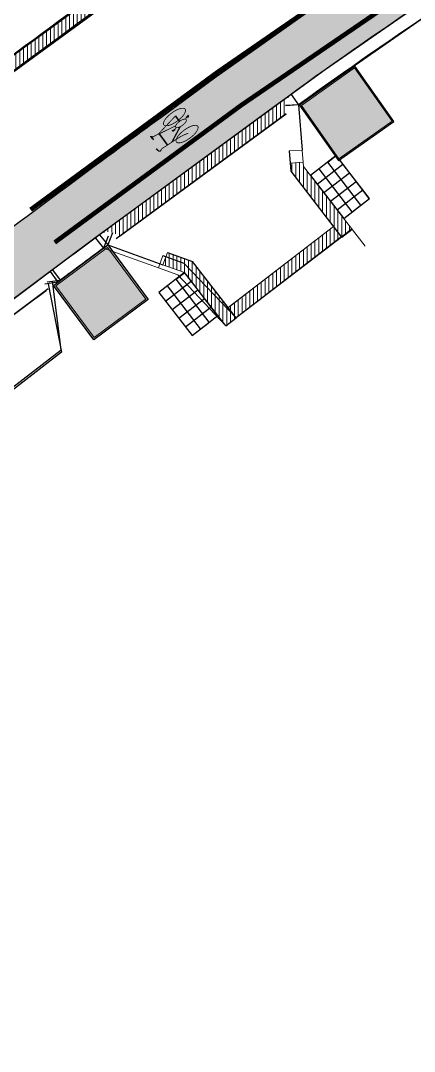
# Model space of a CAD drawing. Header units: metres. Extents: x 375221 to 375761, y 165693 to 166053.
# Drawn here: x 375528.88 to 375543.41, y 165868.66 to 165906.65 of the extents above; entities that cross this region are included whole.
import ezdxf

# ---------------------------------------------------------------- set-up
doc = ezdxf.new("R2010")
doc.units = ezdxf.units.M
for name, color, linetype in [('$03 Coloured surfacing', 41, 'Continuous'), ('$03 Proposed kerbs', 7, 'Continuous'), ('$03 Roadmarkings', 7, 'Continuous'), ('$03 Tactiles', 1, 'Continuous'), ('1Kerbing', 7, 'Continuous'), ('bd-Hatch', 252, 'Continuous'), ('RoadMarkings -Signs', 7, 'Continuous')]:
    doc.layers.add(name, color=color, linetype=linetype)
doc.layers.add('bd-street furniture', color=7, linetype='Continuous', lineweight=30)
pattern_1 = [(90, (375301.1604602542, 165714.7829196174), (-0.1414214073079948, 2.842171974186587e-17), [])]
pattern_2 = [(37.49999999999999, (375301.1603203211, 165714.7830930501), (-0.01600031876479097, 0.4894134148895959), [0, -0.3860801400707162, 0, -0.4318001566580378, 0, -0.4127501497466538]), (7.499999999999999, (375301.1603203211, 165714.7830930501), (0.4495234462260886, 0.7168253606341572), [0, -0.2082800755644653, 0, -0.3479801262479482, 0, -0.1333500483796882]), (327.5, (375300.8479002062, 165714.7830930501), (0.7909926572153178, 0.001437185199959685), [0, -0.1270000460758935, 0, -0.4572001658732165, 0, -0.5969002165566993]), (317.5, (375300.8479002062, 165714.7830930501), (0.7635567294923427, 0.22292940413649), [0, -0.06350002303794675, 0, -0.2997201087391086, 0, -0.3429001244049124])]

# ---------------------------------------------------------------- blocks, each defined once
blk = doc.blocks.new('1057m')
at = {"color": 0}
blk.add_line((-0.0916270682039123, 0.6063118004641087), (-0.06153206820391084, 0.5611693004641088), dxfattribs=at)
for points in [[(-0.3195111860822003, 1.586413314877668, 0.030095, 0.03168074252972641, 0), (-0.3258042140256769, 1.599782474991265, 0.03168074252972641, 0.0330843376995869, 0), (-0.3314949981645047, 1.611558451128277, 0.0330843376995869, 0.03432389990329786, 0), (-0.3365858283990875, 1.621926497239469, 0.03432389990329786, 0.03541741082203365, 0), (-0.3410789946298202, 1.631071867275607, 0.03541741082203365, 0.03638285780730662, 0), (-0.3449767867570976, 1.639179815187455, 0.03638285780730662, 0.0372384891811532, 0), (-0.3482814946813239, 1.646435594925782, 0.0372384891811532, 0.03800322105330365, 0), (-0.3509954083028937, 1.653024460441352, 0.03800322105330365, 0.03869718526414667, 0), (-0.353120817522202, 1.65913166568493, 0.03869718526414667, 0.03933978083582663, 0), (-0.3546385444234219, 1.664923939212207, 0.03933978083582663, 0.03994374477848584, 0), (-0.3554435398257986, 1.670493907998566, 0.03994374477848584, 0.04052560513231133, 0), (-0.3554092867323469, 1.675915673624311, 0.04052560513231133, 0.04110944967641121, 0), (-0.3544092681460857, 1.68126333766975, 0.04110944967641121, 0.04172570872140933, 0), (-0.3523169670700249, 1.686611001715188, 0.04172570872140933, 0.04240748074934805, 0), (-0.3490058665071882, 1.692032767340933, 0.04240748074934805, 0.043186597549957, 0), (-0.34434944946059, 1.697602736127291, 0.043186597549957, 0.044091542455771, 0), (-0.3382211989332497, 1.703395009654568, 0.044091542455771, 0.04514783895561902, 0), (-0.3304442201194217, 1.709428113317841, 0.04514783895561902, 0.04638532971328696, 0), (-0.3206401069783631, 1.715498267771266, 0.04638532971328696, 0.04784305024391369, 0), (-0.3083800756605619, 1.721346117483773, 0.04784305024391369, 0.04956735069666859, 0), (-0.2932353423165154, 1.726712306924288, 0.04956735069666859, 0.05160947641952809, 0), (-0.2747771230967206, 1.731337480561741, 0.05160947641952809, 0.0540235194388721, 0), (-0.2525766341516704, 1.734962282865058, 0.0540235194388721, 0.05686499827541841, 0), (-0.2262050916318572, 1.737327358303168, 0.05686499827541841, 0.06019, 0), (-0.1952337116877736, 1.738173351344998, 0.06019, 0.06019, 0)], [(0.1101840437815476, 1.630080117823457, 0.030095, 0.090285, 0), (0.2479444517187623, 1.62506917322312, 0.090285, 0.030095, 0), (0.3100831889159757, 1.651555594682041, 0.030095, 0.030095, 0)]]:
    blk.add_lwpolyline(points, format="xyseb", dxfattribs=at)
for points, const_width in [([(-0.33238706820391, 1.373734300464109), (-0.3173395682039093, 1.584399300464109)], 0.030095), ([(0.1942754317960876, 1.358686800464109), (0.2243704317960891, 1.584399300464109)], 0.030095), ([(-0.4377195682039105, 0.455836800464109), (-0.4171835513582089, 0.5232346117434056), (-0.4003947146882858, 0.5901474938234836), (-0.3868681289949269, 0.6567958690676243), (-0.3761188650789084, 0.7234001598391089), (-0.3676619937410205, 0.7901807885012183), (-0.361012585782035, 0.8573581774172337), (-0.3556857120027374, 0.9251527489504369), (-0.3511964432039086, 0.9937849254641089), (-0.3471480191316456, 1.063034284594968), (-0.3434963553132857, 1.130917025073484), (-0.3402855362214869, 1.195008500903562), (-0.3375596463289117, 1.252884066089109), (-0.335362770108209, 1.302119074634031), (-0.3337389920320366, 1.340288880542234), (-0.3327323965730525, 1.364968837817624), (-0.33238706820391, 1.373734300464109)], 0.030095), ([(-0.33238706820391, 1.328591800464109), (0.1641804317960908, 1.328591800464109)], 0.06019), ([(-0.3022920682039086, 1.087831800464109), (-0.33238706820391, 1.148021800464109)], 0.012038), ([(0.05884793179609034, 0.6665018004641087), (0.1792279317960915, 1.328591800464109)], 0.030095), ([(0.1594260619378303, 1.344456275604285), (0.1799435695029459, 1.344456275604285)], 0.030095), ([(0.1792279317960915, 1.328591800464109), (0.1792279317960915, 1.373734300464109)], 0.018057), ([(0.3447504317960903, 0.516026800464109), (0.1940108284424927, 1.345094618908897)], 0.030095), ([(0.1942754317960876, 1.328591800464109), (0.1942754317960876, 1.373734300464109)], 0.018057), ([(-0.2872445682039125, 1.012594300464109), (-0.33238706820391, 1.102879300464109)], 0.04815200000000001), ([(-0.3231707898504951, 1.106896482820786), (-0.3303526479201761, 1.12318370924387)], 0.018057), ([(-0.3276623744283366, 1.123740717261141), (-0.3295355392018749, 1.129218424043179)], 0.012038), ([(-0.07657956820391157, 0.576216800464109), (-0.2872445682039125, 1.012594300464109)], 0.04755010000000001), ([(-0.07657956820391157, 0.576216800464109), (-0.2872445682039125, 1.012594300464109)], 0.018057), ([(-0.03455769766668376, 0.7626832992386482), (-0.03316443459973861, 0.8505080752489098)], 0.06019), ([(-0.0479963744826545, 0.8465763530613012), (-0.0419505793434972, 0.8540035820463775), (-0.03586836375169256, 0.859029192078196), (-0.02843859141200582, 0.859029192078196), (-0.02428665981041292, 0.8546706984222828), (-0.02071745545114965, 0.8462650320858788)], 0.018057), ([(-0.01409343061287913, 0.6994761206181332), (-0.04223172670218425, 0.7796512342235149)], 0.027356355), ([(-0.0916270682039123, 0.576216800464109), (-0.07657956820391157, 0.5310743004641091)], 0.018057), ([(0.1039904317960879, 0.455836800464109), (0.3447504317960903, 0.455836800464109)], 0.06019), ([(0.3447504317960903, 0.516026800464109), (0.359797931796091, 0.455836800464109)], 0.030095), ([(0.359797931796091, 0.455836800464109), (0.3447504317960903, 0.4257418004641086)], 0.018057), ([(0.04511423407503266, 0.223436383586179), (0.07325253016433315, 0.1697476914397182)], 0.027356355), ([(0.07325253016433315, 0.1776220329545328), (0.07325253016433315, 0.09386767320605345)], 0.06019), ([(0.06305526081563002, 0.09321537615327698), (0.06857005058258814, 0.08043996864531554), (0.07651783583497399, 0.07895445614438974), (0.08333022319416053, 0.08796656531667245), (0.09062920965043446, 0.1030197586593863)], 0.018057)]:
    blk.add_lwpolyline(points, dxfattribs=dict(at, const_width=const_width))
at = {"color": 0, "const_width": 0.030095}
for points in [[(-0.4377195682039105, 0.997546800464109, 0.213749150069638), (-0.4947757884639306, 0.9719875965104867, 0.09389705116024011), (-0.5655126269239787, 0.8543092023860077, 0.05056578047017817), (-0.6032390930639135, 0.708351589849576, 0.03799177712489763), (-0.6184462450229727, 0.5085030504641086, 0.03799177712489767), (-0.6032390930639135, 0.3086545110786423, 0.05056578047017853), (-0.5655126269239787, 0.1626968985422101, 0.0938970511602401), (-0.4947757884639306, 0.0450185044177311, 0.2137491500696377), (-0.4377195682039105, 0.01945930046410873, 0.2137491500696369), (-0.3806633479438905, 0.0450185044177311, 0.09389705116023966), (-0.3099265094838423, 0.1626968985422101, 0.05056578047018), (-0.2722000433439075, 0.3086545110786435, 0.03799177712489805), (-0.2569928913848482, 0.5085030504641086, 0.03799177712489751), (-0.2722000433439075, 0.7083515898495766, 0.05056578047017759), (-0.3099265094838423, 0.8543092023860072, 0.09389705116023898), (-0.3806633479438905, 0.9719875965104867, 0.2137491500696375)], [(0.3447504317960903, 0.997546800464109, 0.213749150069638), (0.2876942115360702, 0.9719875965104867, 0.09389705116024011), (0.216957373076022, 0.8543092023860077, 0.05056578047017974), (0.1792309069360872, 0.708351589849576, 0.03799177712489875), (0.1640237549770234, 0.5085030504641086, 0.03799177712489765), (0.1792309069360872, 0.3086545110786423, 0.05056578047017844), (0.216957373076022, 0.1626968985422101, 0.09389705116023894), (0.2876942115360656, 0.0450185044177311, 0.213749150069637), (0.3447504317960903, 0.01945930046410873, 0.2137491500696375), (0.4018066520561103, 0.0450185044177311, 0.09389705116023882), (0.4725434905161585, 0.1626968985422101, 0.05056578047017845), (0.5102699566560933, 0.3086545110786435, 0.03799177712489694), (0.5254771086151525, 0.5085030504641086, 0.03799177712489826), (0.5102699566560933, 0.7083515898495784, 0.05056578047017754), (0.4725434905161585, 0.8543092023860072, 0.09389705116023993), (0.4018066520561103, 0.9719875965104867, 0.2137491500696374)], [(0.01370543179608816, 0.696596800464109, 0.2118475554080519), (-0.01489848999192489, 0.6839079927434941, 0.09452538941678633), (-0.05013570394333655, 0.626079829102582, 0.05121271341255291), (-0.06898679695679881, 0.5541860257424644, 0.03854372650898667), (-0.07657956820391157, 0.455836800464109, 0.038543726508988), (-0.06898679695679881, 0.3574875751857506, 0.05121271341255187), (-0.05013570394333655, 0.2855937718256359, 0.09452538941678272), (-0.01489848999192951, 0.2277656081847244, 0.2118475554080525), (0.01370543179608816, 0.2150768004641089, 0.2118475554080506), (0.04230935358410583, 0.2277656081847238, 0.094525389416784), (0.0775465675355175, 0.2855937718256359, 0.05121271341255283), (0.09639766054897514, 0.3574875751857511, 0.03854372650898816), (0.1039904317960879, 0.455836800464109, 0.03854372650898842), (0.09639766054897514, 0.5541860257424657, 0.05121271341255319), (0.0775465675355175, 0.626079829102582, 0.0945253894167866), (0.04230935358410583, 0.6839079927434941, 0.2118475554080502)]]:
    blk.add_lwpolyline(points, format="xyb", close=True, dxfattribs=at)
at = {"color": 0}
for points in [[(-0.0553589329691679, 0.8476393919529633), (-0.05445706853584227, 0.849916703841946), (-0.05355860927251648, 0.8519444490308433), (-0.05266398856446273, 0.853745232925085), (-0.0517736397969486, 0.8553416609301018), (-0.05088799635525092, 0.8567563384513238), (-0.05000749162463727, 0.8580118708941821), (-0.04913255899038909, 0.8591308636641058), (-0.04826363183777396, 0.8601359221665262), (-0.04740093717812428, 0.861047207298148), (-0.04654387652701324, 0.8618751019207742), (-0.04569164502608345, 0.862627544387482), (-0.04484343781697291, 0.8633124730513496), (-0.04399845004131038, 0.8639378262654537), (-0.04315587684073847, 0.8645115423828731), (-0.04231491335689519, 0.8650415597566844), (-0.04147475473141391, 0.8655358167399653), (-0.04063442068808172, 0.8660001473922), (-0.03979222927930053, 0.8664319685984981), (-0.03894632313960749, 0.8668265929503755), (-0.03809484490355821, 0.8671793330393485), (-0.03723593720569447, 0.8674855014569335), (-0.03636774268055803, 0.8677404107946461), (-0.03548840396270912, 0.8679393736440023), (-0.03459606368668027, 0.8680777025965191), (-0.03369041229156871, 0.8681521215064807), (-0.0327773314346473, 0.8681649992792514), (-0.03186425057772126, 0.8681201160829618), (-0.0309585991826097, 0.8680212520857451), (-0.03006780671112708, 0.867872187455733), (-0.02919930262508785, 0.8676767023610589), (-0.02836051638630188, 0.8674385769698525), (-0.02755887745658363, 0.8671615914502483), (-0.02679995793229857, 0.8668494251658937), (-0.02608190044798846, 0.8665053542625042), (-0.02540099027274607, 0.86613255408131), (-0.02475351267566879, 0.8657341999635416), (-0.02413575292584475, 0.8653134672504317), (-0.02354399629237136, 0.8648735312832095), (-0.02297452804433675, 0.8644175674031074), (-0.02242363345083831, 0.863948750951356), (-0.0218875255500901, 0.8634681277744719), (-0.0213621284567914, 0.8629682257401138), (-0.02084329405475813, 0.8624394432212253), (-0.02032687422781549, 0.8618721785907518), (-0.01980872085978405, 0.8612568302216367), (-0.01928468583447973, 0.8605837964868255), (-0.01875062103573235, 0.8598434757592611), (-0.01820237834735323, 0.8590262664118883), (-0.01763644941237956, 0.8581252885387072), (-0.01705188491068732, 0.857144549117937), (-0.01644837528136911, 0.8560907768488539), (-0.01582561096352215, 0.8549707004307319), (-0.0151832823962252, 0.8537910485628469), (-0.01452108001858008, 0.8525585499444748), (-0.01383869426967479, 0.8512799332748898), (-0.01313581558859731, 0.8499619272533672)], [(0.05122863799608126, 0.09386055835470693), (0.05202639931015085, 0.08980501344041017), (0.0529764098742266, 0.0863019305565544), (0.05405267591392331, 0.08328706993215805), (0.0552292036548419, 0.08069619179623953), (0.05647999932259715, 0.07846505637781785), (0.05777906914279001, 0.07652942390591026), (0.05910041934103525, 0.07482505460953637), (0.06041805614293843, 0.07328770871771458), (0.06170969917045177, 0.07186423096896588), (0.06296792163088653, 0.07054580413982162), (0.0641890101279099, 0.0693346955163174), (0.06536925126517056, 0.0682331723844877), (0.06650493164633105, 0.067243502030367), (0.06759233787504933, 0.06636795173998977), (0.06862775655498794, 0.0656087887993905), (0.06960747428980021, 0.06496828049460479), (0.07053045958050248, 0.06444806430998949), (0.07140640851754476, 0.06404725852319944), (0.07224769908872623, 0.06376435161021013), (0.07306670928186457, 0.06359783204699934), (0.07387581708475431, 0.06354618830954371), (0.0746874004852085, 0.06360790887381987), (0.07551383747102634, 0.06378148221580503), (0.07636750603001623, 0.06406539681147638), (0.07725954635120438, 0.06446053438318025), (0.07819614742849268, 0.06497734963874327), (0.07918226045700542, 0.06562869053236176), (0.08022283663186229, 0.06642740501823145), (0.08132282714818295, 0.06738634105054926), (0.08248718320109631, 0.06851834658351148), (0.08372085598571744, 0.06983626957131443), (0.0850287966971706, 0.07135295796815387), (0.08641595653058474, 0.07308453469694376), (0.08788728668107489, 0.07506022255546307), (0.08944773834376533, 0.07731251931020844), (0.09110226271377578, 0.07987392272767649), (0.09285581098623048, 0.08277693057436385), (0.09471333435625376, 0.08605404061676714), (0.09667978401896526, 0.089737750621383), (0.09876011116948931, 0.09386055835470693)]]:
    blk.add_lwpolyline(points, dxfattribs=at)
for points in [[(-0.05586611756232856, 0.8482587346997377), (-0.05250601963264323, 0.8540650729507481), (-0.04819495059078456, 0.8611100966953065), (-0.04147475473141391, 0.8658325851394616)], [(0.05122863799608126, 0.09308665805488299), (0.05439740287430724, 0.08070425325769595), (0.06010117965511768, 0.07141744965980582), (0.07024122726544633, 0.06367844666156412)], [(0.06010117965511768, 0.07141744965980582), (0.07024122726544633, 0.06367844666156412), (0.07594500404625215, 0.06367844666156412), (0.08355003975400095, 0.06909574876033342)]]:
    blk.add_solid(points, dxfattribs=at)

msp = doc.modelspace()

# ---------------------------------------------------------------- hatches: boundary and pattern name
at = {"layer": '$03 Coloured surfacing', "linetype": 'Continuous', "transparency": 33554559}
h = msp.add_hatch(dxfattribs=at)
h.set_pattern_fill('AR-SAND', color=256, scale=0.01000000362802311)
h.set_pattern_definition(pattern_2)
edge = h.paths.add_edge_path()
edge.add_line((375460.4074755497, 165864.7492224406), (375460.0788446335, 165863.0699624369))
edge.add_line((375460.0788446348, 165863.0699624373), (375460.4364702653, 165862.5383867628))
edge.add_line((375460.4364702646, 165862.5383867631), (375460.7668053034, 165862.7691105143))
edge.add_arc((375202.0193436798, 166248.0945179099), 464.1399772502583, 303.8815092338029, 305.3910364406966)
edge.add_arc((375177.7088917661, 166282.7854004391), 506.5001837592412, 305.3601518138175, 306.3458834387164)
edge.add_arc((375177.708891768, 166282.7854004344), 506.5001837534788, 306.3458834387131, 306.8748005985333)
edge.add_arc((373110.3800044004, 169028.5044630496), 3943.478080258358, 306.963974799321, 307.0429685341092)
edge.add_arc((375691.9267619066, 165613.7076371126), 337.3347447032307, 126.4162930367433, 127.6253093383734, ccw=False)
edge.add_arc((398491.1243941002, 135392.3981464757), 38194.03167077051, 127.01583897041371, 127.0257634047029, ccw=False)
edge.add_arc((382206.7216791175, 156995.6961121121), 11140.67298945242, 126.91608106562629, 127.03314848684559, ccw=False)
edge.add_arc((376176.3563078251, 165027.3429886624), 1097.138803891583, 126.40212051805219, 127.06185886058651, ccw=False)
edge.add_arc((375881.8794923611, 165428.9942430733), 599.1056519102453, 125.75049679533211, 126.53058879658059, ccw=False)
edge.add_arc((377771.7163487244, 162803.893251678), 3833.705868118217, 125.64914033831559, 125.75049679533231, ccw=False)
edge.add_arc((375624.7830938194, 165797.2705796296), 150.0079667553335, 125.29574649808629, 125.64914033831559, ccw=False)
edge.add_arc((375639.4840882979, 165776.504351859), 175.4511476580757, 121.6205287405692, 125.2957464980864, ccw=False)
edge.add_line((375547.4966234341, 165925.9078709697), (375546.6705835738, 165927.2646249638))
edge.add_line((375546.6705835741, 165927.2646249635), (375544.342689516, 165925.9303710392))
edge.add_line((375544.342689516, 165925.9303710395), (375541.1326749785, 165923.9934116503))
edge.add_line((375541.132674979, 165923.9934116499), (375537.9973081562, 165921.9880383147))
edge.add_line((375537.9973081555, 165921.9880383145), (375535.7294972638, 165920.4639170739))
edge.add_line((375535.7294972651, 165920.4639170738), (375532.4730455127, 165918.1770281459))
edge.add_line((375532.4730455112, 165918.1770281466), (375529.1995129611, 165915.8781439888))
edge.add_line((375529.1995129623, 165915.8781439885), (375522.0292601763, 165910.524808754))
edge.add_line((375522.0292601753, 165910.5248087542), (375517.3504350278, 165907.0105343299))
edge.add_line((375517.3504350279, 165907.0105343293), (375509.5485369385, 165901.1438689468))
edge.add_line((375509.5485369395, 165901.1438689474), (375498.8439386567, 165893.1226368056))
edge.add_line((375498.8439386562, 165893.1226368053), (375486.7987988229, 165884.0625082084))
edge.add_line((375486.7987988237, 165884.0625082087), (375482.8040720741, 165881.0615100774))
edge.add_line((375482.8040720727, 165881.0615100767), (375474.9784554009, 165875.1478043772))
edge.add_line((375474.978455402, 165875.1478043776), (375465.6423727738, 165868.3213397445))
edge.add_line((375465.642372774, 165868.3213397441), (375462.5142540138, 165866.1868170066))
edge.add_line((375462.5142540131, 165866.1868170071), (375461.1817952273, 165865.2775920726))
edge.add_line((375461.1817952283, 165865.2775920723), (375460.4074755513, 165864.7492224408))
h = msp.add_hatch(dxfattribs=at)
h.set_pattern_fill('AR-SAND', color=256, scale=0.01000000362802311)
h.set_pattern_definition(pattern_2)
edge = h.paths.add_edge_path()
edge.add_line((375529.5731842313, 165897.1058848752), (375525.547669718, 165894.0949041881))
edge.add_line((375525.547669718, 165894.0949041881), (375522.0744917523, 165891.48281518))
edge.add_line((375522.0744917523, 165891.48281518), (375521.0460335389, 165890.7093378566))
edge.add_line((375521.0460335389, 165890.7093378566), (375520.6005642433, 165890.3743117051))
edge.add_line((375520.6005642433, 165890.3743117051), (375519.9182087779, 165889.8611294758))
edge.add_line((375519.9182087779, 165889.8611294758), (375515.3893474061, 165886.4550877688))
edge.add_line((375515.3893474061, 165886.4550877688), (375512.3040368166, 165884.1347039714))
edge.add_line((375512.3040368166, 165884.1347039714), (375509.4697467349, 165881.9981483016))
edge.add_line((375509.4697467349, 165881.9981483016), (375503.962484993, 165877.8449932951))
edge.add_line((375503.962484993, 165877.8449932951), (375492.4521109778, 165869.1647507893))
edge.add_line((375492.4521109778, 165869.1647507893), (375489.2646353114, 165866.7610007692))
edge.add_line((375489.2646353114, 165866.7610007692), (375485.1077559851, 165863.6262007561))
edge.add_line((375485.1077559851, 165863.6262007561), (375482.0321628731, 165861.3068239894))
edge.add_line((375482.0321628731, 165861.3068239894), (375480.9597468656, 165863.1909194887))
edge.add_line((375480.9597468656, 165863.1909194887), (375491.067618899, 165870.8135024169))
edge.add_arc((386862.2776162711, 150809.7025814137), 18871.71107714132, 126.92431133635941, 127.052977186394, ccw=False)
edge.add_arc((376101.2410402098, 165128.621168757), 959.9458540104365, 126.65748980697151, 126.89641731341689, ccw=False)
edge.add_arc((376101.2410403542, 165128.6211691638), 959.9458537703022, 126.36268148336299, 126.65748982838281, ccw=False)
edge.add_arc((376101.2410403927, 165128.6211689916), 959.9458539317545, 126.21787249171419, 126.36268147911551, ccw=False)
edge.add_line((375534.0499701798, 165903.0824865224), (375536.0368348006, 165904.5336952861))
edge.add_line((375536.0368348006, 165904.5336952861), (375539.5179004427, 165907.0001451187))
edge.add_line((375539.5179004427, 165907.0001451187), (375542.3500459846, 165908.8999127233))
edge.add_line((375542.3500459846, 165908.8999127233), (375545.7033234611, 165911.0314214658))
edge.add_line((375545.7033234611, 165911.0314214658), (375549.3706653323, 165913.2233355679))
edge.add_line((375549.3706653323, 165913.2233355679), (375553.9608997572, 165915.7725693211))
edge.add_line((375553.9608997572, 165915.7725693211), (375558.362359738, 165918.0246776678))
edge.add_line((375558.362359738, 165918.0246776678), (375559.8710552678, 165918.7550597023))
edge.add_line((375559.8710552678, 165918.7550597023), (375562.4426995497, 165919.9467775868))
edge.add_line((375562.4426995497, 165919.9467775868), (375562.5525359362, 165919.8393640341))
edge.add_line((375562.5525359362, 165919.8393640341), (375562.9445480406, 165919.4629184762))
edge.add_line((375562.9445480406, 165919.4629184762), (375563.2900853306, 165919.1498247357))
edge.add_line((375563.2900853306, 165919.1498247357), (375562.6922559664, 165918.7303416003))
edge.add_line((375562.6922559664, 165918.7303416003), (375561.3350978028, 165917.8645457393))
edge.add_line((375561.3350978028, 165917.8645457393), (375558.5375171434, 165916.2249163315))
edge.add_line((375558.5375171434, 165916.2249163315), (375555.1467945818, 165914.2533715358))
edge.add_line((375555.1467945818, 165914.2533715358), (375550.3838266488, 165911.4688757118))
edge.add_line((375550.3838266488, 165911.4688757118), (375549.7845039479, 165911.1522287596))
edge.add_line((375549.7845039479, 165911.1522287596), (375546.3417738844, 165909.0242544496))
edge.add_line((375546.3417738844, 165909.0242544496), (375543.1125950031, 165906.9072082071))
edge.add_line((375543.1125950031, 165906.9072082071), (375540.1194985211, 165904.833481621))
edge.add_line((375540.1194985211, 165904.833481621), (375538.044764949, 165903.3338264674))
edge.add_line((375538.044764949, 165903.3338264674), (375533.8516023625, 165900.2612396404))
edge.add_line((375533.8516023625, 165900.2612396404), (375531.5715812072, 165898.5884433528))
edge.add_line((375531.5715812072, 165898.5884433528), (375529.5731842313, 165897.1058848752))
at = {"layer": '$03 Tactiles', "linetype": 'Continuous', "transparency": 33554559}
h = msp.add_hatch(dxfattribs=at)
h.set_pattern_fill('NET', color=41, scale=0.1260000457130912, angle=127.5)
h.set_pattern_definition([(127.5, (375540.2107870709, 165901.4280969752), (-0.3173811189300702, -0.243535098030003), []), (217.5, (375540.2107870709, 165901.4280969752), (0.243535098030003, -0.3173811189300702), [])])
h.paths.add_polyline_path([(375540.8014641311, 165899.3565989714), (375541.7507195678, 165900.0907073822), (375540.5272055492, 165901.6727997782), (375539.5779501125, 165900.9386913674)])
h = msp.add_hatch(dxfattribs=at)
h.set_pattern_fill('NET', color=41, scale=0.1260000457130912, angle=127.5)
h.set_pattern_definition([(127.5, (375534.6153573524, 165897.1181163974), (-0.3173811189300702, -0.243535098030003), []), (217.5, (375534.6153573524, 165897.1181163974), (0.243535098030003, -0.3173811189300702), [])])
h.paths.add_polyline_path([(375535.2060344126, 165895.0466183936), (375536.1552898511, 165895.7807268044), (375534.9317758325, 165897.3628192013), (375533.982520394, 165896.6287107896)])
at = {"layer": '1Kerbing', "lineweight": 0}
h = msp.add_hatch(dxfattribs=at)
h.set_pattern_fill('JIS_WOOD', color=251, scale=0.2000000725604622, angle=45)
h.set_pattern_definition(pattern_1)
edge = h.paths.add_edge_path()
edge.add_arc((375527.1194446627, 165901.7255398715), 4.578542935524433, 100.06181120532949, 127.11455982509631, ccw=False)
edge.add_line((375526.3195251543, 165906.233664115), (375536.4245943901, 165913.5855464021))
edge.add_arc((375540.486202633, 165911.4808282452), 4.574549161365575, 126.89961515672931, 152.6068896671561, ccw=False)
edge.add_line((375537.7395753656, 165915.1390434783), (375524.3559117923, 165905.3760070453))
h = msp.add_hatch(dxfattribs=at)
h.set_pattern_fill('JIS_WOOD', color=251, scale=0.2000000725604622, angle=45)
h.set_pattern_definition(pattern_1)
edge = h.paths.add_edge_path()
edge.add_line((375527.5093985423, 165904.5572327068), (375537.5398079056, 165911.874689241))
edge.add_arc((375536.7618993893, 165916.4217505381), 4.613123463884438, 279.7081424941322, 307.123976671725)
edge.add_line((375539.5461117737, 165912.7435621936), (375526.1623034209, 165902.9807264942))
edge.add_arc((375523.1550819725, 165906.9141279906), 4.95126530985981, 307.3991627587135, 331.5742964175014)
h = msp.add_hatch(dxfattribs=at)
h.set_pattern_fill('JIS_WOOD', color=251, scale=0.2000000725604622, angle=45)
h.set_pattern_definition(pattern_1)
edge = h.paths.add_edge_path()
edge.add_line((375538.8561952394, 165903.9266651301), (375531.7992462271, 165898.7564736083))
edge.add_arc((375532.0958445501, 165898.3757490013), 0.4826197179269238, 68.64377973400877, 127.91988830889261, ccw=False)
edge.add_line((375532.2715978846, 165898.8252293207), (375532.5623345514, 165898.7211659166))
edge.add_line((375532.5623345505, 165898.721165916), (375538.683461867, 165903.2064872815))
edge.add_line((375538.6834618673, 165903.2064872822), (375538.6626646924, 165903.4939085731))
edge.add_arc((375539.0782878976, 165903.5425523268), 0.4184601105121197, 119.65513568824531, 186.675420437996, ccw=False)
h = msp.add_hatch(dxfattribs=at)
h.set_pattern_fill('JIS_WOOD', color=251, scale=0.2000000725604622, angle=45)
h.set_pattern_definition(pattern_1)
h.paths.add_polyline_path([(375538.8267255276, 165901.3992798058), (375539.3061317168, 165901.4249948636), (375539.3179365844, 165901.274915236), (375541.0964033324, 165898.9752286971), (375536.4568471052, 165895.4009194281), (375534.9319157656, 165897.3626457686), (375534.1325851381, 165897.6477656737), (375534.2954692338, 165898.0992845511), (375535.2252914608, 165897.7675494291), (375536.5396233276, 165896.0729294615), (375540.418782372, 165899.0614937684), (375538.8506390471, 165901.0939665455)])
at = {"layer": 'bd-Hatch', "lineweight": 40}
h = msp.add_hatch(color=11, dxfattribs=at)
h.dxf.hatch_style = 1
h.paths.add_polyline_path([(375542.5845600124, 165902.9397569345), (375541.2042779718, 165904.9031279311), (375539.2409069762, 165903.5228458904), (375540.6211890168, 165901.5594748948)])
h = msp.add_hatch(color=11, dxfattribs=at)
h.dxf.hatch_style = 1
h.paths.add_polyline_path([(375532.0821064003, 165898.2913361136), (375533.4971153047, 165896.3838826036), (375531.5896617956, 165894.9688736992), (375530.1746528912, 165896.8763272092)])
at = {"layer": 'bd-street furniture', "lineweight": 40}
h = msp.add_hatch(color=251, dxfattribs=at)
h.dxf.hatch_style = 1
h.paths.add_polyline_path([(375542.5845600124, 165902.9397569345), (375541.2042779718, 165904.9031279311), (375539.2409069762, 165903.5228458904), (375540.6211890168, 165901.5594748948)], flags=16)
h.paths.add_polyline_path([(375542.6542194504, 165902.9276092481), (375541.2164256591, 165904.972787369), (375539.1712475382, 165903.5349935768), (375540.6090413295, 165901.4898154559)])
h = msp.add_hatch(color=251, dxfattribs=at)
h.dxf.hatch_style = 1
h.paths.add_polyline_path([(375533.4971153047, 165896.3838826036), (375531.5896617956, 165894.9688736992), (375530.1746528912, 165896.8763272092), (375532.0821064003, 165898.2913361136)], flags=16)
h.paths.add_polyline_path([(375533.5845485274, 165896.3709235359), (375531.576702727, 165894.8814404774), (375530.0872196686, 165896.8892862778), (375532.0950654689, 165898.3787693353)])

# ---------------------------------------------------------------- linework, layer by layer
at = {"layer": '$03 Coloured surfacing', "linetype": 'Continuous'}
msp.add_lwpolyline([(375491.067618899, 165870.8135024169, -0.0005614107384774473), (375524.9181365259, 165896.3111799732, -0.001042518292948071), (375528.1244605836, 165898.7078059539, -0.001286344780234909), (375532.0944152009, 165901.6464994391, -0.0006318484882424111), (375534.0499701798, 165903.0824865224), (375536.0368348006, 165904.5336952861), (375539.5179004427, 165907.0001451187)], format="xyb", dxfattribs=at)
msp.add_lwpolyline([(375543.1125950031, 165906.9072082071), (375540.1194985211, 165904.833481621), (375538.044764949, 165903.3338264674), (375533.8516023625, 165900.2612396404), (375531.5715812072, 165898.5884433528), (375529.5731842313, 165897.1058848752), (375525.547669718, 165894.0949041881), (375522.0744917523, 165891.48281518), (375521.0460335389, 165890.7093378566), (375520.6005642433, 165890.3743117051), (375519.9182087779, 165889.8611294758), (375515.3893474061, 165886.4550877688), (375512.3040368166, 165884.1347039714), (375509.4697467349, 165881.9981483016), (375503.962484993, 165877.8449932951)], dxfattribs=at)
at = {"layer": '$03 Proposed kerbs'}
for points in [[(375538.5923151672, 165915.7497453801, 0.006057559528883992), (375519.6873265337, 165901.8871405004), (375506.0242898352, 165891.6115173306), (375484.7825161852, 165875.5925985444, -0.02342124119467512), (375445.3512982223, 165848.6566971783, 0.003049374633748935), (375442.7550590057, 165847.0341688022)], [(375540.42456536, 165913.3718229495, 0.006085473033849352), (375521.4905090518, 165899.4895293275), (375507.8290395848, 165889.2150848322), (375466.3847943898, 165857.9610093068, -0.0312722761816016), (375455.2994525526, 165850.6388843711), (375444.4429432321, 165844.2919382714)], [(375536.4399993923, 165913.6155312927, 0.003238451103662388), (375526.3193852212, 165906.2338375477)], [(375537.5131249353, 165911.8744738987, 0.003213289786380619), (375527.4927213993, 165904.5643168883)], [(375549.7845039479, 165911.1522287596, 0.02310412477546245), (375538.3771457411, 165903.5773822144), (375531.8785841223, 165898.8154884363, 0.002061281240723954), (375525.547669718, 165894.0949041881), (375511.8897265214, 165883.8231117111), (375468.5675346125, 165851.1528326068, -0.02098149758200553), (375458.5796118509, 165844.8758595474), (375444.8444100115, 165837.0425979942, -0.0009308433853291132), (375429.2307544593, 165828.147687058)], [(375550.0312794689, 165910.740522543, 0.02210377573955835), (375539.1382510569, 165903.538552938, 0.02210377573955835)], [(375531.936400339, 165898.261146713, 0.000837812824107236), (375530.2501971442, 165897.0104678199, 0.0005522649394493642)], [(375529.8228987847, 165896.6933985399, 0.001300160134115701), (375525.8361789212, 165893.7112864004), (375512.1784864813, 165883.4396825116), (375484.2980816718, 165862.4144165562)]]:
    msp.add_lwpolyline(points, format="xyb", dxfattribs=at)
msp.add_lwpolyline([(375538.6833216883, 165903.206663806), (375532.4021736719, 165898.6040822798)], dxfattribs=at)
at = {"layer": '$03 Roadmarkings', "const_width": 0.1500000544203466, "flags": 128}
for points in [[(375560.3623621333, 165917.4600442844, 0.04586342832892317), (375537.0126747154, 165903.5368796159), (375530.1324749365, 165898.4802386351)], [(375556.2443446126, 165917.0982497828, 0.03940451909021572), (375536.127039222, 165904.747525108), (375529.2441545743, 165899.6889108699)], [(375556.2547300179, 165917.0813866556, 0.03940451909021572), (375536.1374246273, 165904.7306619817), (375529.2545399815, 165899.6720477426)], [(375560.3727475386, 165917.443181158, 0.04586342832892317), (375537.0230601206, 165903.5200164896), (375530.1428603418, 165898.4633755088)]]:
    msp.add_lwpolyline(points, format="xyb", dxfattribs=at)
at = {"layer": '$03 Tactiles', "color": 41, "linetype": 'Continuous'}
for points in [[(375540.8014641311, 165899.3565989714), (375541.7507195678, 165900.0907073822), (375540.5272055492, 165901.6727997782), (375539.5779501125, 165900.9386913674)], [(375535.2060344126, 165895.0466183936), (375536.1552898511, 165895.7807268044), (375534.9317758325, 165897.3628192013), (375533.982520394, 165896.6287107896)]]:
    msp.add_lwpolyline(points, close=True, dxfattribs=at)
at = {"layer": '1Kerbing'}
for p, q in [((375532.1128757503, 165898.7076774873), (375531.9363433365, 165898.2612175019)), ((375532.2692393325, 165898.8261552984), (375532.0950665846, 165898.3787694853)), ((375532.0950654689, 165898.3787693353), (375534.1325851381, 165897.6477656737)), ((375529.9642827734, 165897.3960234439), (375530.2501971442, 165897.0104678199)), ((375530.0537938494, 165897.4622521549), (375530.3397348113, 165897.076599489)), ((375529.8990525249, 165896.9535465203), (375530.391242519, 165894.4275303576)), ((375530.391242519, 165894.4275303576), (375525.5588298365, 165890.7083967403))]:
    msp.add_line(p, q, dxfattribs=at)
at = {"layer": '1Kerbing', "linetype": 'Continuous'}
for p, q in [((375536.8335267119, 165895.6939812349), (375534.906188054, 165897.7074153153)), ((375536.835685499, 165895.6912048152), (375535.2252914608, 165897.7675494291)), ((375536.4568471052, 165895.4009194281), (375536.83549737, 165895.6910606613))]:
    msp.add_line(p, q, dxfattribs=at)
at = {"layer": '1Kerbing', "linetype": 'Continuous', "lineweight": 0}
msp.add_line((375534.9319157656, 165897.3626457686), (375536.4568471052, 165895.4009194281), dxfattribs=at)
at = {"layer": '1Kerbing', "linetype": 'Continuous'}
msp.add_lwpolyline([(375526.162452409, 165902.9805289339), (375539.5461117737, 165912.7435621936, -0.002693647930746615)], format="xyb", dxfattribs=at)
at = {"layer": '1Kerbing', "linetype": 'Continuous', "lineweight": 0}
for points in [[(375527.4773569256, 165904.533857475), (375537.5467772037, 165911.8797735339)], [(375538.6815532576, 165903.2050892571), (375532.5623303931, 165898.7211628687)], [(375539.2706010658, 165901.8776531313), (375539.3177966513, 165901.2750886688), (375541.5882747825, 165898.3391957115)], [(375539.2707410008, 165901.8774796985), (375539.3179365844, 165901.274915236), (375541.5884147156, 165898.3390222788)], [(375536.4998471234, 165896.0425664978), (375540.4186424389, 165899.0616672011)], [(375536.5396233276, 165896.0729294615), (375540.418782372, 165899.0614937684)], [(375531.9363433365, 165898.2612175019), (375533.9648069404, 165897.5340073742), (375534.6758853756, 165897.279979229), (375536.4567071721, 165895.4010928608)], [(375534.1325851381, 165897.6477656737), (375534.2940670215, 165898.0997875417)], [(375534.1325851362, 165897.6477656746), (375534.9319157656, 165897.3626457686)]]:
    msp.add_lwpolyline(points, dxfattribs=at)
at = {"layer": '1Kerbing'}
for points in [[(375544.0588071626, 165906.9719703551), (375539.1383907907, 165903.5383820208)], [(375538.8560540415, 165903.9268403025), (375539.1382508576, 165903.5385554535), (375538.6589365602, 165903.5129045062)], [(375538.8561939746, 165903.9266668698), (375539.1383907907, 165903.5383820208), (375538.6590764932, 165903.5127310725)], [(375539.1382508576, 165903.5385554535), (375539.2706010658, 165901.8776531313)], [(375539.1383907907, 165903.5383820208), (375539.2707410008, 165901.8774796985)], [(375531.6401314195, 165898.6290727397), (375531.9363433365, 165898.2612175019)], [(375531.7920439187, 165898.7510446673), (375532.0950673111, 165898.3787713517)], [(375530.2503370792, 165897.0102943871), (375532.0950654689, 165898.3787693353)], [(375531.9365402721, 165898.2609732803), (375530.2503382713, 165897.0102927787)], [(375525.2981860209, 165890.6068130955), (375530.3745145798, 165894.5139261726), (375530.0617928542, 165897.0426147226)], [(375530.2501971442, 165897.0104678199), (375529.7763818521, 165896.9336613398)], [(375529.8632714413, 165897.0183396824), (375530.3397336174, 165897.0766010983)]]:
    msp.add_lwpolyline(points, dxfattribs=at)
at = {"layer": '1Kerbing', "linetype": 'Continuous'}
for points in [[(375538.8561952394, 165903.9266651301), (375531.794012554, 165898.7526392182)], [(375538.7911948767, 165901.8519380782), (375538.850499114, 165901.0941399783), (375540.7246119883, 165898.6713802051)], [(375538.8267255276, 165901.3992798058), (375538.8506390471, 165901.0939665455), (375540.7247519214, 165898.6712067723)], [(375540.7150098123, 165898.6838008855), (375541.096416058, 165898.975238421)], [(375540.7266245149, 165898.6687485399), (375541.1080307607, 165898.9601860754)], [(375540.7150098123, 165898.6838008855), (375536.8337899148, 165895.6936488664)], [(375540.7232543193, 165898.6703398898), (375536.8353574369, 165895.6912340941)], [(375534.1268989518, 165897.9864723366), (375534.906188054, 165897.7074153153)], [(375534.2954692338, 165898.0992845511), (375535.2252914608, 165897.7675494291)], [(375522.4696190376, 165891.7788707269), (375530.048317261, 165897.458064625)], [(375523.1804921478, 165891.7495115576), (375529.8924661037, 165896.7795672622)]]:
    msp.add_lwpolyline(points, dxfattribs=at)
at = {"layer": '1Kerbing', "lineweight": 0}
for points in [[(375539.2706010658, 165901.877653135), (375538.7911948767, 165901.8519380782)], [(375539.3061317168, 165901.4249948636), (375538.8267255276, 165901.3992798058)], [(375534.1262888126, 165897.9860292459), (375533.9648069404, 165897.5340073742)]]:
    msp.add_lwpolyline(points, dxfattribs=at)
at = {"layer": 'bd-street furniture', "lineweight": 30}
for p, q in [((375541.2164389584, 165904.9727965714), (375539.171260694, 165903.5350029822)), ((375542.6542325467, 165902.927618308), (375541.2164389584, 165904.9727965714)), ((375539.171260694, 165903.5350029822), (375540.6090542842, 165901.4898247188)), ((375540.6090413295, 165901.4898154559), (375542.6542194504, 165902.9276092481)), ((375530.0872196686, 165896.8892862778), (375532.0950654689, 165898.3787693353)), ((375532.0950654689, 165898.3787693353), (375533.5845485274, 165896.3709235359)), ((375531.576702727, 165894.8814404774), (375530.0872196686, 165896.8892862778)), ((375533.5845485274, 165896.3709235359), (375531.576702727, 165894.8814404774))]:
    msp.add_line(p, q, dxfattribs=at)
at = {"layer": 'bd-street furniture', "lineweight": 0}
for p, q in [((375541.2042912636, 165904.9031371344), (375539.240920132, 165903.5228552883)), ((375542.5845731106, 165902.939766001), (375541.2042912636, 165904.9031371344)), ((375539.240920132, 165903.5228552883), (375540.6212019771, 165901.5594841558)), ((375540.6211890168, 165901.5594748948), (375542.5845600124, 165902.9397569345)), ((375530.1746528912, 165896.8763272092), (375532.0821064003, 165898.2913361136)), ((375532.0821064003, 165898.2913361136), (375533.4971153047, 165896.3838826036)), ((375531.5896617956, 165894.9688736992), (375530.1746528912, 165896.8763272092)), ((375533.4971153047, 165896.3838826036), (375531.5896617956, 165894.9688736992))]:
    msp.add_line(p, q, dxfattribs=at)

# ---------------------------------------------------------------- block references
at = {"layer": 'RoadMarkings -Signs', "rotation": 126.3640336989615}
msp.add_blockref('1057m', (375535.1712758094, 165903.1184524056), dxfattribs=at)

doc.saveas('drawing.dxf')
